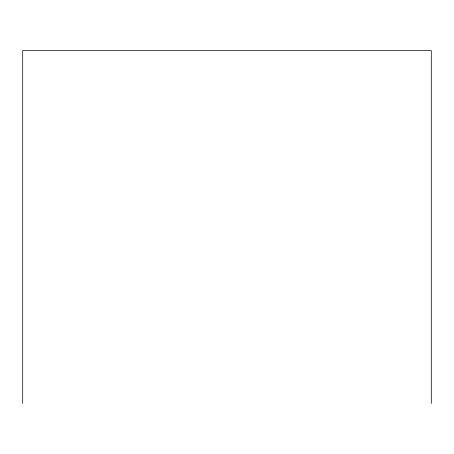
<?xml version="1.0" encoding="UTF-8"?>
<svg xmlns="http://www.w3.org/2000/svg" width="454" height="454" viewBox="0 0 454 454"><rect width="100%" height="100%" fill="white"/><g stroke="black" fill="none" stroke-linecap="round" stroke-linejoin="round"><path stroke-width="0.68" d="M431.3 403.43L431.3 50.57L22.7 50.57L22.7 403.43"/></g></svg>
